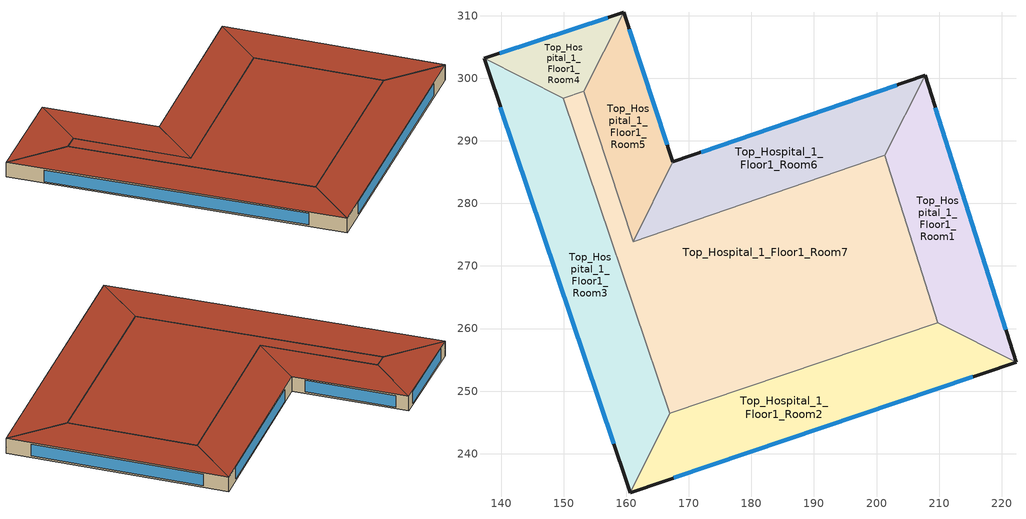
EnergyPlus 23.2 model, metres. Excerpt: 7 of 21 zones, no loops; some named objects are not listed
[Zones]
Top_Hospital_1_Floor1_Room1
 floor adiabatic (Generic Interior Floor): 207.78,300.48 222.29,254.61 209.8,260.94 201.34,287.7 z31.5
 wall outside (Typical Insulated Steel Framed Exterior Wall-R19): 222.29,254.61 207.78,300.48 z31.5:35
 wall to Top_Hospital_1_Floor1_Room6 (Generic Interior Wall): 207.78,300.48 201.34,287.7 z31.5:35
 wall to Top_Hospital_1_Floor1_Room7 (Generic Interior Wall): 201.34,287.7 209.8,260.94 z31.5:35
 wall to Top_Hospital_1_Floor1_Room2 (Generic Interior Wall): 209.8,260.94 222.29,254.61 z31.5:35
 window (U 0.48 SHGC 0.40 Dbl Ref-D Clr 6mm/13mm): 220.65,259.78 209.42,295.31 z31.89:34.61
 roof outside (Typical IEAD Roof-R32): 207.78,300.48 201.34,287.7 209.8,260.94 222.29,254.61 z35
Top_Hospital_1_Floor1_Room2
 floor adiabatic (Generic Interior Floor): 222.29,254.61 160.65,233.77 166.93,246.45 209.8,260.94 z31.5
 wall outside (Typical Insulated Steel Framed Exterior Wall-R19): 160.65,233.77 222.29,254.61 z31.5:35
 wall to Top_Hospital_1_Floor1_Room7 (Generic Interior Wall): 209.8,260.94 166.93,246.45 z31.5:35
 wall to Top_Hospital_1_Floor1_Room3 (Generic Interior Wall): 166.93,246.45 160.65,233.77 z31.5:35
 window (U 0.48 SHGC 0.40 Dbl Ref-D Clr 6mm/13mm): 167.6,236.12 215.34,252.26 z31.89:34.61
 roof outside (Typical IEAD Roof-R32): 166.93,246.45 160.65,233.77 222.29,254.61 209.8,260.94 z35
Top_Hospital_1_Floor1_Room3
 floor adiabatic (Generic Interior Floor): 149.95,296.84 166.93,246.45 160.65,233.77 137.25,303.2 z31.5
 wall outside (Typical Insulated Steel Framed Exterior Wall-R19): 137.25,303.2 160.65,233.77 z31.5:35
 wall to Top_Hospital_1_Floor1_Room7 (Generic Interior Wall): 166.93,246.45 149.95,296.84 z31.5:35
 wall to Top_Hospital_1_Floor1_Room4 (Generic Interior Wall): 149.95,296.84 137.25,303.2 z31.5:35
 window (U 0.48 SHGC 0.40 Dbl Ref-D Clr 6mm/13mm): 139.89,295.37 158.01,241.6 z31.89:34.61
 roof outside (Typical IEAD Roof-R32): 137.25,303.2 160.65,233.77 166.93,246.45 149.95,296.84 z35
Top_Hospital_1_Floor1_Room4
 floor adiabatic (Generic Interior Floor): 159.59,310.54 153.21,297.92 149.95,296.84 137.25,303.2 z31.5
 wall outside (Typical Insulated Steel Framed Exterior Wall-R19): 159.59,310.54 137.25,303.2 z31.5:35
 wall to Top_Hospital_1_Floor1_Room7 (Generic Interior Wall): 149.95,296.84 153.21,297.92 z31.5:35
 wall to Top_Hospital_1_Floor1_Room5 (Generic Interior Wall): 153.21,297.92 159.59,310.54 z31.5:35
 window (U 0.48 SHGC 0.40 Dbl Ref-D Clr 6mm/13mm): 157.07,309.71 139.77,304.02 z31.89:34.61
 roof outside (Typical IEAD Roof-R32): 137.25,303.2 149.95,296.84 153.21,297.92 159.59,310.54 z35
Top_Hospital_1_Floor1_Room5
 floor adiabatic (Generic Interior Floor): 159.59,310.54 167.44,286.65 161.1,273.9 153.21,297.92 z31.5
 wall outside (Typical Insulated Steel Framed Exterior Wall-R19): 167.44,286.65 159.59,310.54 z31.5:35
 wall to Top_Hospital_1_Floor1_Room7 (Generic Interior Wall): 153.21,297.92 161.1,273.9 z31.5:35
 wall to Top_Hospital_1_Floor1_Room6 (Generic Interior Wall): 161.1,273.9 167.44,286.65 z31.5:35
 window (U 0.48 SHGC 0.40 Dbl Ref-D Clr 6mm/13mm): 166.56,289.34 160.47,307.85 z31.89:34.61
 roof outside (Typical IEAD Roof-R32): 159.59,310.54 153.21,297.92 161.1,273.9 167.44,286.65 z35
Top_Hospital_1_Floor1_Room6
 floor adiabatic (Generic Interior Floor): 207.78,300.48 201.34,287.7 161.1,273.9 167.44,286.65 z31.5
 wall outside (Typical Insulated Steel Framed Exterior Wall-R19): 207.78,300.48 167.44,286.65 z31.5:35
 wall to Top_Hospital_1_Floor1_Room7 (Generic Interior Wall): 161.1,273.9 201.34,287.7 z31.5:35
 window (U 0.48 SHGC 0.40 Dbl Ref-D Clr 6mm/13mm): 203.24,298.92 171.99,288.21 z31.89:34.61
 roof outside (Typical IEAD Roof-R32): 167.44,286.65 161.1,273.9 201.34,287.7 207.78,300.48 z35
Top_Hospital_1_Floor1_Room7
 floor adiabatic (Generic Interior Floor): 201.34,287.7 209.8,260.94 166.93,246.45 149.95,296.84 153.21,297.92 161.1,273.9 z31.5
 roof outside (Typical IEAD Roof-R32): 149.95,296.84 166.93,246.45 209.8,260.94 201.34,287.7 161.1,273.9 153.21,297.92 z35
[Building]
Hospital 1: North Axis {deg}=0; Terrain=City; Solar Distribution=FullExterior
[Site:Location]
Site 1: Latitude {deg}=0; Longitude {deg}=0; Time Zone {hr}=0; Elevation {m}=0
[Site:WaterMainsTemperature]
Calculation Method=CorrelationFromWeatherFile
[SizingPeriod:DesignDay] Month=7; Day of Month=21; Day Type=SummerDesignDay; Daily Dry-Bulb Temperature Range {deltaC}=9.3; Dry-Bulb Temperature Range Modifier Type=DefaultMultipliers; Barometric Pressure {Pa}=98769; Wind Speed {m/s}=5.7; Wind Direction {deg}=240; Rain Indicator=No; Snow Indicator=No; Daylight Saving Time Indicator=No; Solar Model Indicator=ASHRAETau; ASHRAE Clear Sky Optical Depth for Beam Irradiance (taub)=0.462; ASHRAE Clear Sky Optical Depth for Diffuse Irradiance (taud)=2.001; Begin Environment Reset Mode=FullResetAtBeginEnvironment
Name | Maximum Dry-Bulb Temperature {C} | Humidity Condition Type | Wetbulb or DewPoint at Maximum Dry-Bulb {C} | Enthalpy at Maximum Dry-Bulb {J/kg}
Buffalo Ann Clg .4% Condns DB=>MWB | 30.3 | Wetbulb | 21.8
Buffalo Ann Clg .4% Condns DP=>MDB | 26.2 | Dewpoint | 22.4
Buffalo Ann Clg .4% Condns Enth=>MDB | 27.9 | Enthalpy |  | 72100
Buffalo Ann Clg .4% Condns WB=>MDB | 27.8 | Wetbulb | 23.8
[Material] Thermal Absorptance=0.9
Name | Roughness | Thickness {m} | Conductivity {W/m-K} | Density {kg/m3} | Specific Heat {J/kg-K} | Solar Absorptance | Visible Absorptance
25mm Stucco | Smooth | 0.0254 | 0.719518 | 1856 | 839.458 | 0.7 | 0.7
5/8 in. Gypsum Board | MediumSmooth | 0.0159 | 0.159893 | 800.002 | 1089.3 | 0.7 | 0.7
Generic Acoustic Tile | MediumSmooth | 0.02 | 0.06 | 368 | 590 | 0.2 | 0.2
Generic Ceiling Air Gap | Smooth | 0.1 | 0.556 | 1.28 | 1000 | 0.7 | 0.7
Generic Gypsum Board | MediumSmooth | 0.0127 | 0.16 | 800 | 1090 | 0.5 | 0.5
Generic LW Concrete | MediumRough | 0.1 | 0.53 | 1280 | 840 | 0.8 | 0.8
Generic Wall Air Gap | Smooth | 0.1 | 0.667 | 1.28 | 1000 | 0.7 | 0.7
Metal Roof Surface | Smooth | 0.0008 | 45.2497 | 7824.02 | 499.678 | 0.7 | 0.7
Roof Membrane | VeryRough | 0.0095 | 0.159893 | 1121.29 | 1459.06 | 0.7 | 0.7
[Material:NoMass] Roughness=MediumSmooth; Thermal Absorptance=0.9; Solar Absorptance=0.7; Visible Absorptance=0.7
Name | Thermal Resistance {m2-K/W}
Typical Insulation-R17 | 2.99387
Typical Insulation-R31 | 5.45942
[WindowMaterial:Gas]
AIR 13MM: Gas Type=Air; Thickness {m}=0.0127
[WindowMaterial:Glazing] Optical Data Type=SpectralAverage; Thickness {m}=0.006; Infrared Transmittance at Normal Incidence=0; Front Side Infrared Hemispherical Emissivity=0.84; Conductivity {W/m-K}=0.899398; Dirt Correction Factor for Solar and Visible Transmittance=1; Solar Diffusing=No
Name | Solar Transmittance at Normal Incidence | Front Side Solar Reflectance at Normal Incidence | Back Side Solar Reflectance at Normal Incidence | Visible Transmittance at Normal Incidence | Front Side Visible Reflectance at Normal Incidence | Back Side Visible Reflectance at Normal Incidence | Back Side Infrared Hemispherical Emissivity
CLEAR 6MM | 0.775 | 0.071 | 0.071 | 0.881 | 0.08 | 0.08 | 0.84
REF D CLEAR 6MM | 0.429 | 0.308 | 0.379 | 0.334 | 0.453 | 0.505 | 0.82
[Construction]
Generic Interior Floor: Generic Acoustic Tile, Generic Ceiling Air Gap, Generic LW Concrete
Generic Interior Wall: Generic Gypsum Board, Generic Wall Air Gap, Generic Gypsum Board
Typical IEAD Roof-R32: Roof Membrane, Typical Insulation-R31, Metal Roof Surface
Typical Insulated Steel Framed Exterior Wall-R19: 25mm Stucco, 5/8 in. Gypsum Board, Typical Insulation-R17, 5/8 in. Gypsum Board
U 0.48 SHGC 0.40 Dbl Ref-D Clr 6mm/13mm: REF D CLEAR 6MM, AIR 13MM, CLEAR 6MM
[Zone] Multiplier=1; Ceiling Height {m}=3.5; Part of Total Floor Area=Yes
Name | Volume {m3}
Top_Hospital_1_Floor1_Room1 | 1333.12
Top_Hospital_1_Floor1_Room2 | 1930.46
Top_Hospital_1_Floor1_Room3 | 2212.67
Top_Hospital_1_Floor1_Room4 | 471.514
Top_Hospital_1_Floor1_Room5 | 882.459
Top_Hospital_1_Floor1_Room6 | 1490.66
Top_Hospital_1_Floor1_Room7 | 4749.27
[Space] Space Type=Outpatient Building
Name | Zone
Top_Hospital_1_Floor1_Room1_Space | Top_Hospital_1_Floor1_Room1
Top_Hospital_1_Floor1_Room2_Space | Top_Hospital_1_Floor1_Room2
Top_Hospital_1_Floor1_Room3_Space | Top_Hospital_1_Floor1_Room3
Top_Hospital_1_Floor1_Room4_Space | Top_Hospital_1_Floor1_Room4
Top_Hospital_1_Floor1_Room5_Space | Top_Hospital_1_Floor1_Room5
Top_Hospital_1_Floor1_Room6_Space | Top_Hospital_1_Floor1_Room6
Top_Hospital_1_Floor1_Room7_Space | Top_Hospital_1_Floor1_Room7
[SpaceList]
Outpatient Building: Ground_Hospital_1_Floor1_Room6_Space, Ground_Hospital_1_Floor1_Room1_Space, Ground_Hospital_1_Floor1_Room2_Space, Hospital_1_Floor1_Room1_Space, Ground_Hospital_1_Floor1_Room3_Space, Top_Hospital_1_Floor1_Room7_Space, Ground_Hospital_1_Floor1_Room7_Space, Hospital_1_Floor1_Room2_Space, Ground_Hospital_1_Floor1_Room4_Space, Ground_Hospital_1_Floor1_Room5_Space, Hospital_1_Floor1_Room5_Space, Hospital_1_Floor1_Room3_Space, Top_Hospital_1_Floor1_Room4_Space, Top_Hospital_1_Floor1_Room1_Space, Hospital_1_Floor1_Room4_Space, Hospital_1_Floor1_Room6_Space, Hospital_1_Floor1_Room7_Space, Top_Hospital_1_Floor1_Room2_Space, Top_Hospital_1_Floor1_Room3_Space, Top_Hospital_1_Floor1_Room5_Space, Top_Hospital_1_Floor1_Room6_Space
[Lights]
Outpatient Building_Lighting: Zone or ZoneList or Space or SpaceList=Outpatient Building; Schedule=Outpatient Building_Lighting Schedule; Design Level Calculation Method=Watts/Area; Watts per Zone Floor Area {W/m2}=9.0185; Return Air Fraction=0; Fraction Radiant=0.7; Fraction Visible=0.2; Fraction Replaceable=1
[People]
Outpatient Building_People: Zone or ZoneList or Space or SpaceList=Outpatient Building; Number of People Schedule=Outpatient Building_People_Occ Schedule; Number of People Calculation Method=People/Area; People per Floor Area {person/m2}=0.11507; Fraction Radiant=0.3; Activity Level Schedule=Outpatient Building_People_Act Schedule
[ElectricEquipment]
Outpatient Building_Electric Equipment: Zone or ZoneList or Space or SpaceList=Outpatient Building; Schedule=Outpatient Building_Electric Equipment Schedule; Design Level Calculation Method=Watts/Area; Watts per Zone Floor Area {W/m2}=17.2925; Fraction Latent=0; Fraction Radiant=0.499072; Fraction Lost=0.002088
[GasEquipment]
Outpatient Building_Gas Equipment: Zone or ZoneList or Space or SpaceList=Outpatient Building; Schedule=Outpatient Building_Gas Equipment Schedule; Design Level Calculation Method=Watts/Area; Power per Zone Floor Area {W/m2}=2.71878; Fraction Latent=0; Fraction Radiant=0; Fraction Lost=0.5
[ZoneInfiltration:DesignFlowRate]
Outpatient Building_Infiltration: Zone or ZoneList or Space or SpaceList=Outpatient Building; Schedule=Outpatient Building_Infiltration Schedule; Design Flow Rate Calculation Method=Flow/ExteriorArea; Flow Rate per Exterior Surface Area {m3/s-m2}=0.000226568; Constant Term Coefficient=1; Temperature Term Coefficient=0; Velocity Term Coefficient=0
[Schedule:Day:Interval]
Outpatient Building_Lighting Schedule_Sunday; Outpatient Building_Lighting Schedule_Hol 1: No, 08:00, 0.0488467, 17:00, 0.0950039, 24:00, 0.0488467
Schedule Day 11: No, 04:00, 0.0950039, 06:00, 0.285012, 07:00, 0.570023, 18:00, 0.855035, 20:00, 0.570023, 22:00, 0.285012, 24:00, 0.0950039
Schedule Day 12: No, 07:00, 0.0950039, 09:00, 0.285012, 15:00, 0.380016, 20:00, 0.285012, 24:00, 0.0950039
Outpatient Building_Lighting Schedule_SmrDsn 1: No, 04:00, 0.1, 06:00, 0.3, 07:00, 0.6, 18:00, 0.9, 20:00, 0.6, 22:00, 0.3, 24:00, 0.1
Outpatient Building_Lighting Schedule_WntrDsn 1: No, 07:00, 0.1, 09:00, 0.3, 15:00, 0.4, 20:00, 0.3, 24:00, 0.1
Outpatient Building_People_Occ Schedule_Sunday; Outpatient Building_People_Occ Schedule_Hol 1: No, 08:00, 0, 17:00, 0.05, 24:00, 0
Schedule Day 5; Outpatient Building_People_Occ Schedule_SmrDsn 1: No, 04:00, 0.05, 06:00, 0.2, 07:00, 0.5, 18:00, 0.9, 20:00, 0.5, 22:00, 0.2, 24:00, 0.05
Schedule Day 6; Outpatient Building_People_Occ Schedule_WntrDsn 1: No, 07:00, 0.05, 09:00, 0.2, 15:00, 0.3, 20:00, 0.2, 24:00, 0.05
Outpatient Building_People_Act Schedule_Sunday; Outpatient Building_People_Act Schedule_SmrDsn 1; Outpatient Building_People_Act Schedule_WntrDsn 1; Outpatient Building_People_Act Schedule_Hol 1: No, 24:00, 120
Outpatient Building_Electric Equipment Schedule_Sunday; Outpatient Building_Electric Equipment Schedule_Hol 1: No, 08:00, 0.296719, 16:00, 0.495266, 17:00, 0.494454, 24:00, 0.296719
Schedule Day 3: No, 04:00, 0.296719, 06:00, 0.494454, 07:00, 0.988793, 08:00, 0.989837, 18:00, 0.990997, 20:00, 0.495545, 21:00, 0.297809, 22:00, 0.297253, 24:00, 0.296719
Schedule Day 4: No, 07:00, 0.296719, 08:00, 0.495266, 09:00, 0.495406, 12:00, 0.792565, 15:00, 0.792125, 17:00, 0.495522, 18:00, 0.494918, 20:00, 0.494454, 24:00, 0.296719
Outpatient Building_Electric Equipment Schedule_SmrDsn 1: No, 04:00, 0.301624, 06:00, 0.50116, 18:00, 1, 20:00, 0.50116, 24:00, 0.301624
Outpatient Building_Electric Equipment Schedule_WntrDsn 1: No, 07:00, 0.29942, 09:00, 0.498956, 15:00, 0.79826, 20:00, 0.498956, 24:00, 0.29942
Outpatient Building_Gas Equipment Schedule_Sunday; Outpatient Building_Gas Equipment Schedule_Hol 1: No, 08:00, 0.3, 17:00, 0.5, 24:00, 0.3
Schedule Day 7; Outpatient Building_Gas Equipment Schedule_SmrDsn 1: No, 04:00, 0.3, 06:00, 0.5, 18:00, 1, 20:00, 0.5, 24:00, 0.3
Schedule Day 8; Outpatient Building_Gas Equipment Schedule_WntrDsn 1: No, 07:00, 0.3, 09:00, 0.5, 15:00, 0.8, 20:00, 0.5, 24:00, 0.3
Outpatient Building_Infiltration Schedule_Hol 1; Outpatient Building_Infiltration Schedule_Sunday: No, 24:00, 0.25
Outpatient Building_Infiltration Schedule_SmrDsn 1; Outpatient Building_Infiltration Schedule_WntrDsn 1: No, 24:00, 1
[Schedule:Week:Daily]
Outpatient Building_Lighting Schedule Week Rule - Jan1-Dec31: Outpatient Building_Lighting Schedule_Sunday, Schedule Day 11, Schedule Day 11, Schedule Day 11, Schedule Day 11, Schedule Day 11, Schedule Day 12, Outpatient Building_Lighting Schedule_Hol 1, Outpatient Building_Lighting Schedule_SmrDsn 1, Outpatient Building_Lighting Schedule_WntrDsn 1, Outpatient Building_Lighting Schedule_Sunday, Outpatient Building_Lighting Schedule_Sunday
Outpatient Building_People_Occ Schedule Week Rule - Jan1-Dec31: Outpatient Building_People_Occ Schedule_Sunday, Schedule Day 5, Schedule Day 5, Schedule Day 5, Schedule Day 5, Schedule Day 5, Schedule Day 6, Outpatient Building_People_Occ Schedule_Hol 1, Outpatient Building_People_Occ Schedule_SmrDsn 1, Outpatient Building_People_Occ Schedule_WntrDsn 1, Outpatient Building_People_Occ Schedule_Sunday, Outpatient Building_People_Occ Schedule_Sunday
Outpatient Building_People_Act Schedule Week Rule - Jan1-Dec31: Outpatient Building_People_Act Schedule_Sunday, Outpatient Building_People_Act Schedule_Sunday, Outpatient Building_People_Act Schedule_Sunday, Outpatient Building_People_Act Schedule_Sunday, Outpatient Building_People_Act Schedule_Sunday, Outpatient Building_People_Act Schedule_Sunday, Outpatient Building_People_Act Schedule_Sunday, Outpatient Building_People_Act Schedule_Hol 1, Outpatient Building_People_Act Schedule_SmrDsn 1, Outpatient Building_People_Act Schedule_WntrDsn 1, Outpatient Building_People_Act Schedule_Sunday, Outpatient Building_People_Act Schedule_Sunday
Outpatient Building_Electric Equipment Schedule Week Rule - Jan1-Dec31: Outpatient Building_Electric Equipment Schedule_Sunday, Schedule Day 3, Schedule Day 3, Schedule Day 3, Schedule Day 3, Schedule Day 3, Schedule Day 4, Outpatient Building_Electric Equipment Schedule_Hol 1, Outpatient Building_Electric Equipment Schedule_SmrDsn 1, Outpatient Building_Electric Equipment Schedule_WntrDsn 1, Outpatient Building_Electric Equipment Schedule_Sunday, Outpatient Building_Electric Equipment Schedule_Sunday
Outpatient Building_Gas Equipment Schedule Week Rule - Jan1-Dec31: Outpatient Building_Gas Equipment Schedule_Sunday, Schedule Day 7, Schedule Day 7, Schedule Day 7, Schedule Day 7, Schedule Day 7, Schedule Day 8, Outpatient Building_Gas Equipment Schedule_Hol 1, Outpatient Building_Gas Equipment Schedule_SmrDsn 1, Outpatient Building_Gas Equipment Schedule_WntrDsn 1, Outpatient Building_Gas Equipment Schedule_Sunday, Outpatient Building_Gas Equipment Schedule_Sunday
Outpatient Building_Infiltration Schedule Week Rule - Jan1-Dec31: Outpatient Building_Infiltration Schedule_Sunday, Outpatient Building_Infiltration Schedule_Sunday, Outpatient Building_Infiltration Schedule_Sunday, Outpatient Building_Infiltration Schedule_Sunday, Outpatient Building_Infiltration Schedule_Sunday, Outpatient Building_Infiltration Schedule_Sunday, Outpatient Building_Infiltration Schedule_Sunday, Outpatient Building_Infiltration Schedule_Hol 1, Outpatient Building_Infiltration Schedule_SmrDsn 1, Outpatient Building_Infiltration Schedule_WntrDsn 1, Outpatient Building_Infiltration Schedule_Sunday, Outpatient Building_Infiltration Schedule_Sunday
[Schedule:Year]
Outpatient Building_Lighting Schedule: Outpatient Building_Lighting Schedule Week Rule - Jan1-Dec31, 1, 1, 12, 31
Outpatient Building_People_Occ Schedule: Outpatient Building_People_Occ Schedule Week Rule - Jan1-Dec31, 1, 1, 12, 31
Outpatient Building_People_Act Schedule: Outpatient Building_People_Act Schedule Week Rule - Jan1-Dec31, 1, 1, 12, 31
Outpatient Building_Electric Equipment Schedule: Outpatient Building_Electric Equipment Schedule Week Rule - Jan1-Dec31, 1, 1, 12, 31
Outpatient Building_Gas Equipment Schedule: Outpatient Building_Gas Equipment Schedule Week Rule - Jan1-Dec31, 1, 1, 12, 31
Outpatient Building_Infiltration Schedule: Outpatient Building_Infiltration Schedule Week Rule - Jan1-Dec31, 1, 1, 12, 31
